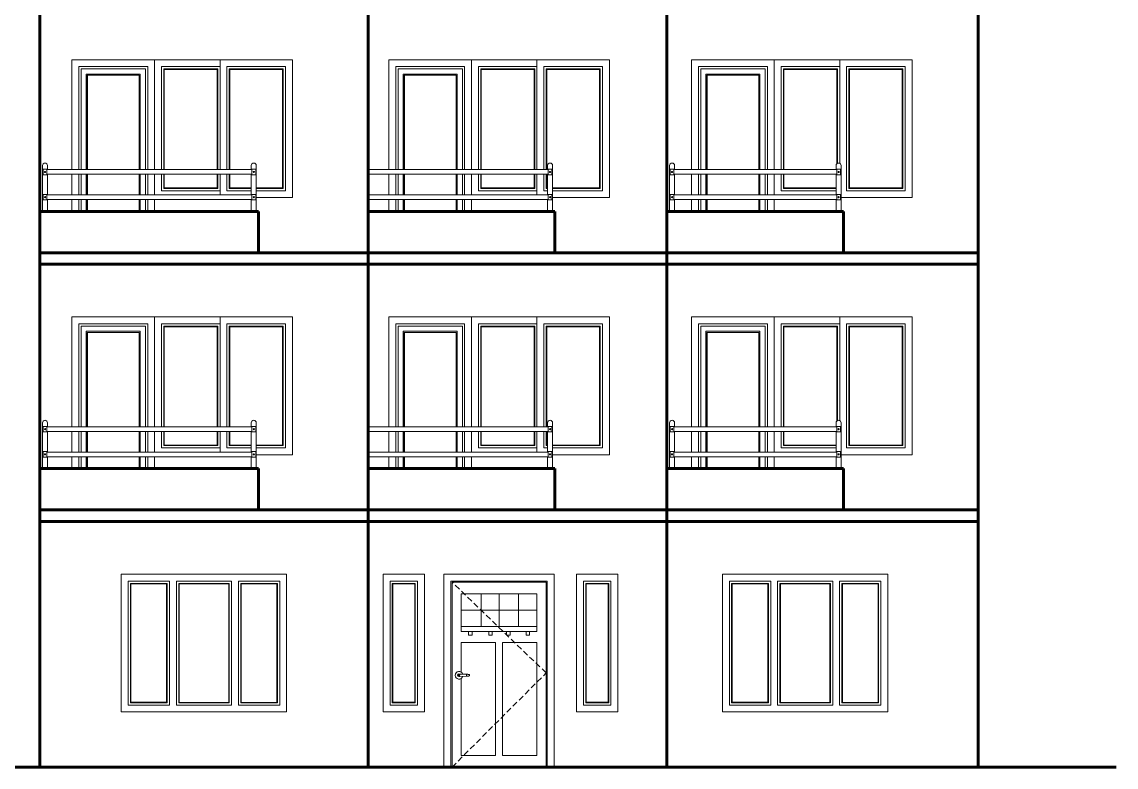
# Model space of a CAD drawing. Header units: inches. Extents: x -4737 to 13205, y 2479 to 13285.
# Drawn here: x 2823.3 to 3299.7, y 10004.6 to 10329.1 of the extents above; entities that cross this region are included whole.
import ezdxf

# ---------------------------------------------------------------- set-up
doc = ezdxf.new("R2010")
doc.units = ezdxf.units.IN
doc.header["$MEASUREMENT"] = 0
doc.linetypes.add('HIDDEN2', pattern=[0.1875, 0.125, -0.0625])
for name, color, linetype, lineweight in [('ns_DOOR', 31, 'Continuous', 15), ('ns_RAILING', 191, 'Continuous', 15), ('ns_WALL', 21, 'Continuous', 60), ('ns_WINDOW', 151, 'Continuous', 15)]:
    doc.layers.add(name, color=color, linetype=linetype, lineweight=lineweight)
doc.layers.add('ns_FADED', color=252, linetype='Continuous', lineweight=13, transparency=0.35)

# ---------------------------------------------------------------- blocks, each defined once
blk = doc.blocks.new('*U47')
at = {"layer": 'ns_DOOR'}
for p, q in [((0, 84), (0, 0)), ((0, 84), (48, 84)), ((3, 81), (3, 0)), ((3, 81), (45, 81)), ((45, 81), (45, 0)), ((48, 84), (48, 0)), ((3.5, 80.5), (3.5, 0)), ((3.5, 80.5), (44.5, 80.5)), ((44.5, 80.5), (44.5, 0)), ((7.5, 75.5), (40.5, 75.5)), ((7.5, 61.24), (7.5, 75.5)), ((16.25, 75.5), (16.25, 61.24)), ((24, 75.5), (24, 61.24)), ((32.5, 75.5), (32.5, 61.24)), ((40.5, 75.5), (40.5, 61.24)), ((7.5, 68.37), (40.5, 68.37)), ((7.5, 61.24), (40.5, 61.24)), ((7.5, 59), (7.5, 61.24)), ((40.5, 59), (7.5, 59)), ((10.75, 59), (12.25, 59)), ((10.75, 57.5), (10.75, 59)), ((12.25, 57.5), (10.75, 57.5)), ((12.25, 57.5), (12.25, 59)), ((19.5, 59), (21, 59)), ((19.5, 57.5), (19.5, 59)), ((21, 57.5), (19.5, 57.5)), ((21, 57.5), (21, 59)), ((27.25, 59), (28.75, 59)), ((27.25, 57.5), (27.25, 59)), ((28.75, 57.5), (27.25, 57.5)), ((28.75, 57.5), (28.75, 59)), ((35.75, 59), (37.25, 59)), ((35.75, 57.5), (35.75, 59)), ((37.25, 57.5), (35.75, 57.5)), ((37.25, 57.5), (37.25, 59)), ((40.5, 59), (40.5, 61.24)), ((7.5, 54.25), (22.5, 54.25)), ((7.5, 41.36), (7.5, 54.25)), ((22.5, 54.25), (22.5, 5)), ((25.5, 5), (25.5, 54.25)), ((25.5, 54.25), (40.5, 54.25)), ((40.5, 54.25), (40.5, 5)), ((7.5, 5), (7.5, 38.59)), ((22.5, 5), (7.5, 5)), ((40.5, 5), (25.5, 5)), ((48, 0), (0, 0))]:
    blk.add_line(p, q, dxfattribs=at)
at = {"layer": 'ns_FADED', "linetype": 'HIDDEN2', "lineweight": 9, "ltscale": 20}
for p, q in [((44.5, 41), (3.5, 80.5)), ((3.5, 0), (44.5, 41))]:
    blk.add_line(p, q, dxfattribs=at)
at = {"layer": 'ns_FADED'}
for p, q in [((9.75, 40.43), (6.56, 40.51)), ((9.75, 40.43), (6.56, 40.51)), ((6.56, 39.49), (9.75, 39.57)), ((9.75, 39.57), (9.75, 40.43)), ((9.75, 39.57), (9.75, 40.43)), ((9.75, 39.57), (9.75, 40.43)), ((11.05, 40.31), (11.05, 39.69)), ((11.05, 40.31), (11.05, 39.69))]:
    blk.add_line(p, q, dxfattribs=at)
for centre, radius, start, end in [((6.58, 39.98), 1.66, 17.2345, 344.5502), ((6.58, 39.98), 1.66, 17.2345, 344.5502), ((6.56, 40), 0.61, 55.4909, 304.5091), ((6.56, 40), 0.61, 55.4909, 304.5091), ((6.56, 40), 0.512, 90, 270), ((6.56, 40), 0.512, 90, 270), ((6.56, 40), 0.3, 90, 174.7657), ((6.56, 40), 0.3, 90, 174.7657), ((6.56, 40), 0.3, 174.7657, 191.6088), ((6.56, 40), 0.3, 174.7657, 270), ((6.56, 40), 0.3, 191.6088, 270), ((6.56, 40), 0.3, 0, 90), ((6.56, 40), 0.3, 0, 90), ((6.56, 40), 0.3, 270, 0), ((6.56, 40), 0.3, 270, 0)]:
    blk.add_arc(centre, radius, start, end, dxfattribs=at)
for points, knots in [([(9.75, 40.43), (9.84, 40.42), (9.99, 40.42), (10.1, 40.42), (10.18, 40.42), (10.23, 40.41), (10.26, 40.41), (10.28, 40.41), (10.3, 40.41), (10.32, 40.41), (10.34, 40.41), (10.36, 40.4), (10.38, 40.4), (10.42, 40.4), (10.45, 40.39), (10.49, 40.38), (10.54, 40.38), (10.59, 40.37), (10.66, 40.36), (10.76, 40.34), (10.86, 40.33), (10.96, 40.32), (11.02, 40.32), (11.05, 40.31)], [0, 0, 0, 0, 0.03125, 0.0625, 0.078125, 0.09375, 0.109375, 0.125, 0.140625, 0.15625, 0.171875, 0.1875, 0.21875, 0.25, 0.3125, 0.375, 0.4375, 0.5, 0.625, 0.75, 0.875, 0.9375, 1, 1, 1, 1]), ([(9.75, 39.57), (9.84, 39.58), (9.95, 39.58), (10.06, 39.58), (10.12, 39.58), (10.17, 39.58), (10.21, 39.58), (10.23, 39.59), (10.24, 39.59), (10.26, 39.59), (10.28, 39.59), (10.3, 39.59), (10.32, 39.59), (10.34, 39.59), (10.36, 39.6), (10.38, 39.6), (10.42, 39.6), (10.45, 39.61), (10.49, 39.62), (10.54, 39.62), (10.58, 39.63), (10.62, 39.64), (10.68, 39.65), (10.79, 39.66), (10.92, 39.68), (11.05, 39.69)], [0, 0, 0, 0, 0.03125, 0.046875, 0.0625, 0.078125, 0.085938, 0.09375, 0.101562, 0.109375, 0.125, 0.140625, 0.15625, 0.171875, 0.1875, 0.21875, 0.25, 0.3125, 0.375, 0.4375, 0.5, 0.5625, 0.625, 0.75, 1, 1, 1, 1])]:
    blk.add_open_spline(points, degree=3, knots=knots, dxfattribs=at)

msp = doc.modelspace()

# ---------------------------------------------------------------- linework, layer by layer
at = {"layer": 'ns_DOOR'}
for p, q in [((2845.09, 10264.79), (2845.09, 10312.64)), ((2845.09, 10312.64), (2881.09, 10312.64)), ((2881.09, 10264.79), (2881.09, 10312.64)), ((2983.09, 10264.79), (2983.09, 10312.64)), ((2983.09, 10312.64), (3019.09, 10312.64)), ((3019.09, 10264.79), (3019.09, 10312.64)), ((3114.89, 10264.79), (3114.89, 10312.64)), ((3114.89, 10312.64), (3150.89, 10312.64)), ((3150.89, 10264.79), (3150.89, 10312.64)), ((2848.09, 10264.79), (2848.09, 10309.64)), ((2848.09, 10309.64), (2878.09, 10309.64)), ((2877.09, 10308.64), (2849.09, 10308.64)), ((2849.09, 10308.64), (2849.09, 10264.79)), ((2874.85, 10306.4), (2851.32, 10306.4)), ((2851.32, 10306.4), (2851.32, 10264.79)), ((2874.38, 10305.93), (2851.79, 10305.93)), ((2851.79, 10305.93), (2851.79, 10264.79)), ((2851.91, 10305.81), (2851.91, 10264.79)), ((2874.38, 10264.79), (2874.38, 10305.93)), ((2874.85, 10264.79), (2874.85, 10306.4)), ((2877.09, 10264.79), (2877.09, 10308.64)), ((2878.09, 10264.79), (2878.09, 10309.64)), ((2986.09, 10264.79), (2986.09, 10309.64)), ((2986.09, 10309.64), (3016.09, 10309.64)), ((3015.09, 10308.64), (2987.09, 10308.64)), ((2987.09, 10308.64), (2987.09, 10264.79)), ((3012.85, 10306.4), (2989.32, 10306.4)), ((2989.32, 10306.4), (2989.32, 10264.79)), ((3012.38, 10305.93), (2989.79, 10305.93)), ((2989.79, 10305.93), (2989.79, 10264.79)), ((2989.91, 10305.81), (2989.91, 10264.79)), ((3012.38, 10264.79), (3012.38, 10305.93)), ((3012.85, 10264.79), (3012.85, 10306.4)), ((3015.09, 10264.79), (3015.09, 10308.64)), ((3016.09, 10264.79), (3016.09, 10309.64)), ((3117.89, 10264.79), (3117.89, 10309.64)), ((3117.89, 10309.64), (3147.89, 10309.64)), ((3146.89, 10308.64), (3118.89, 10308.64)), ((3118.89, 10308.64), (3118.89, 10264.79)), ((3144.65, 10306.4), (3121.12, 10306.4)), ((3121.12, 10306.4), (3121.12, 10264.79)), ((3144.18, 10305.93), (3121.59, 10305.93)), ((3121.59, 10305.93), (3121.59, 10264.79)), ((3121.71, 10305.81), (3121.71, 10264.79)), ((3144.18, 10264.79), (3144.18, 10305.93)), ((3144.65, 10264.79), (3144.65, 10306.4)), ((3146.89, 10264.79), (3146.89, 10308.64)), ((3147.89, 10264.79), (3147.89, 10309.64)), ((2851.32, 10304.82), (2851.32, 10282.58)), ((2989.32, 10304.82), (2989.32, 10282.58)), ((3121.12, 10304.82), (3121.12, 10282.58)), ((2845.09, 10253.81), (2845.09, 10262.79)), ((2848.09, 10253.81), (2848.09, 10262.79)), ((2849.09, 10262.79), (2849.09, 10253.81)), ((2851.32, 10262.79), (2851.32, 10253.81)), ((2851.79, 10262.79), (2851.79, 10253.81)), ((2851.91, 10262.79), (2851.91, 10253.81)), ((2874.38, 10253.81), (2874.38, 10262.79)), ((2874.85, 10253.81), (2874.85, 10262.79)), ((2877.09, 10253.81), (2877.09, 10262.79)), ((2878.09, 10253.81), (2878.09, 10262.79)), ((2881.09, 10253.81), (2881.09, 10262.79)), ((2983.09, 10253.81), (2983.09, 10262.79)), ((2986.09, 10253.81), (2986.09, 10262.79)), ((2987.09, 10262.79), (2987.09, 10253.81)), ((2989.32, 10262.79), (2989.32, 10253.81)), ((2989.79, 10262.79), (2989.79, 10253.81)), ((2989.91, 10262.79), (2989.91, 10253.81)), ((3012.38, 10253.81), (3012.38, 10262.79)), ((3012.85, 10253.81), (3012.85, 10262.79)), ((3015.09, 10253.81), (3015.09, 10262.79)), ((3016.09, 10253.81), (3016.09, 10262.79)), ((3019.09, 10253.81), (3019.09, 10262.79)), ((3114.89, 10253.81), (3114.89, 10262.79)), ((3117.89, 10253.81), (3117.89, 10262.79)), ((3118.89, 10262.79), (3118.89, 10253.81)), ((3121.12, 10262.79), (3121.12, 10253.81)), ((3121.59, 10262.79), (3121.59, 10253.81)), ((3121.71, 10262.79), (3121.71, 10253.81)), ((3144.18, 10253.81), (3144.18, 10262.79)), ((3144.65, 10253.81), (3144.65, 10262.79)), ((3146.89, 10253.81), (3146.89, 10262.79)), ((3147.89, 10253.81), (3147.89, 10262.79)), ((3150.89, 10253.81), (3150.89, 10262.79)), ((2845.09, 10246.64), (2845.09, 10251.81)), ((2848.09, 10246.64), (2848.09, 10251.81)), ((2849.09, 10251.81), (2849.09, 10246.64)), ((2851.32, 10251.81), (2851.32, 10246.64)), ((2851.79, 10251.81), (2851.79, 10246.64)), ((2851.91, 10251.81), (2851.91, 10246.64)), ((2874.38, 10246.64), (2874.38, 10251.81)), ((2874.85, 10246.64), (2874.85, 10251.81)), ((2877.09, 10246.64), (2877.09, 10251.81)), ((2878.09, 10246.64), (2878.09, 10251.81)), ((2881.09, 10246.64), (2881.09, 10251.81)), ((2983.09, 10246.64), (2983.09, 10251.81)), ((2986.09, 10246.64), (2986.09, 10251.81)), ((2987.09, 10251.81), (2987.09, 10246.64)), ((2989.32, 10251.81), (2989.32, 10246.64)), ((2989.79, 10251.81), (2989.79, 10246.64)), ((2989.91, 10251.81), (2989.91, 10246.64)), ((3012.38, 10246.64), (3012.38, 10251.81)), ((3012.85, 10246.64), (3012.85, 10251.81)), ((3015.09, 10246.64), (3015.09, 10251.81)), ((3016.09, 10246.64), (3016.09, 10251.81)), ((3019.09, 10246.64), (3019.09, 10251.81)), ((3114.89, 10246.64), (3114.89, 10251.81)), ((3117.89, 10246.64), (3117.89, 10251.81)), ((3118.89, 10251.81), (3118.89, 10246.64)), ((3121.12, 10251.81), (3121.12, 10246.64)), ((3121.59, 10251.81), (3121.59, 10246.64)), ((3121.71, 10251.81), (3121.71, 10246.64)), ((3144.18, 10246.64), (3144.18, 10251.81)), ((3144.65, 10246.64), (3144.65, 10251.81)), ((3146.89, 10246.64), (3146.89, 10251.81)), ((3147.89, 10246.64), (3147.89, 10251.81)), ((3150.89, 10246.64), (3150.89, 10251.81)), ((2845.09, 10152.79), (2845.09, 10200.64)), ((2845.09, 10200.64), (2881.09, 10200.64)), ((2881.09, 10152.79), (2881.09, 10200.64)), ((2983.09, 10152.79), (2983.09, 10200.64)), ((2983.09, 10200.64), (3019.09, 10200.64)), ((3019.09, 10152.79), (3019.09, 10200.64)), ((3114.89, 10152.79), (3114.89, 10200.64)), ((3114.89, 10200.64), (3150.89, 10200.64)), ((3150.89, 10152.79), (3150.89, 10200.64)), ((2848.09, 10152.79), (2848.09, 10197.64)), ((2848.09, 10197.64), (2878.09, 10197.64)), ((2877.09, 10196.64), (2849.09, 10196.64)), ((2849.09, 10196.64), (2849.09, 10152.79)), ((2877.09, 10152.79), (2877.09, 10196.64)), ((2878.09, 10152.79), (2878.09, 10197.64)), ((2986.09, 10152.79), (2986.09, 10197.64)), ((2986.09, 10197.64), (3016.09, 10197.64)), ((3015.09, 10196.64), (2987.09, 10196.64)), ((2987.09, 10196.64), (2987.09, 10152.79)), ((3015.09, 10152.79), (3015.09, 10196.64)), ((3016.09, 10152.79), (3016.09, 10197.64)), ((3117.89, 10152.79), (3117.89, 10197.64)), ((3117.89, 10197.64), (3147.89, 10197.64)), ((3146.89, 10196.64), (3118.89, 10196.64)), ((3118.89, 10196.64), (3118.89, 10152.79)), ((3146.89, 10152.79), (3146.89, 10196.64)), ((3147.89, 10152.79), (3147.89, 10197.64)), ((2874.85, 10194.4), (2851.32, 10194.4)), ((2851.32, 10194.4), (2851.32, 10152.79)), ((2851.32, 10192.82), (2851.32, 10170.58)), ((2874.38, 10193.93), (2851.79, 10193.93)), ((2851.79, 10193.93), (2851.79, 10152.79)), ((2851.91, 10193.81), (2851.91, 10152.79)), ((2874.38, 10152.79), (2874.38, 10193.93)), ((2874.85, 10152.79), (2874.85, 10194.4)), ((3012.85, 10194.4), (2989.32, 10194.4)), ((2989.32, 10194.4), (2989.32, 10152.79)), ((2989.32, 10192.82), (2989.32, 10170.58)), ((3012.38, 10193.93), (2989.79, 10193.93)), ((2989.79, 10193.93), (2989.79, 10152.79)), ((2989.91, 10193.81), (2989.91, 10152.79)), ((3012.38, 10152.79), (3012.38, 10193.93)), ((3012.85, 10152.79), (3012.85, 10194.4)), ((3144.65, 10194.4), (3121.12, 10194.4)), ((3121.12, 10194.4), (3121.12, 10152.79)), ((3121.12, 10192.82), (3121.12, 10170.58)), ((3144.18, 10193.93), (3121.59, 10193.93)), ((3121.59, 10193.93), (3121.59, 10152.79)), ((3121.71, 10193.81), (3121.71, 10152.79)), ((3144.18, 10152.79), (3144.18, 10193.93)), ((3144.65, 10152.79), (3144.65, 10194.4)), ((2845.09, 10141.81), (2845.09, 10150.79)), ((2848.09, 10141.81), (2848.09, 10150.79)), ((2849.09, 10150.79), (2849.09, 10141.81)), ((2851.32, 10150.79), (2851.32, 10141.81)), ((2851.79, 10150.79), (2851.79, 10141.81)), ((2851.91, 10150.79), (2851.91, 10141.81)), ((2874.38, 10141.81), (2874.38, 10150.79)), ((2874.85, 10141.81), (2874.85, 10150.79)), ((2877.09, 10141.81), (2877.09, 10150.79)), ((2878.09, 10141.81), (2878.09, 10150.79)), ((2881.09, 10141.81), (2881.09, 10150.79)), ((2983.09, 10141.81), (2983.09, 10150.79)), ((2986.09, 10141.81), (2986.09, 10150.79)), ((2987.09, 10150.79), (2987.09, 10141.81)), ((2989.32, 10150.79), (2989.32, 10141.81)), ((2989.79, 10150.79), (2989.79, 10141.81)), ((2989.91, 10150.79), (2989.91, 10141.81)), ((3012.38, 10141.81), (3012.38, 10150.79)), ((3012.85, 10141.81), (3012.85, 10150.79)), ((3015.09, 10141.81), (3015.09, 10150.79)), ((3016.09, 10141.81), (3016.09, 10150.79)), ((3019.09, 10141.81), (3019.09, 10150.79)), ((3114.89, 10141.81), (3114.89, 10150.79)), ((3117.89, 10141.81), (3117.89, 10150.79)), ((3118.89, 10150.79), (3118.89, 10141.81)), ((3121.12, 10150.79), (3121.12, 10141.81)), ((3121.59, 10150.79), (3121.59, 10141.81)), ((3121.71, 10150.79), (3121.71, 10141.81)), ((3144.18, 10141.81), (3144.18, 10150.79)), ((3144.65, 10141.81), (3144.65, 10150.79)), ((3146.89, 10141.81), (3146.89, 10150.79)), ((3147.89, 10141.81), (3147.89, 10150.79)), ((3150.89, 10141.81), (3150.89, 10150.79)), ((2845.09, 10134.64), (2845.09, 10139.81)), ((2848.09, 10134.64), (2848.09, 10139.81)), ((2849.09, 10139.81), (2849.09, 10134.64)), ((2851.32, 10139.81), (2851.32, 10134.64)), ((2851.79, 10139.81), (2851.79, 10134.64)), ((2851.91, 10139.81), (2851.91, 10134.64)), ((2874.38, 10134.64), (2874.38, 10139.81)), ((2874.85, 10134.64), (2874.85, 10139.81)), ((2877.09, 10134.64), (2877.09, 10139.81)), ((2878.09, 10134.64), (2878.09, 10139.81)), ((2881.09, 10134.64), (2881.09, 10139.81)), ((2983.09, 10134.64), (2983.09, 10139.81)), ((2986.09, 10134.64), (2986.09, 10139.81)), ((2987.09, 10139.81), (2987.09, 10134.64)), ((2989.32, 10139.81), (2989.32, 10134.64)), ((2989.79, 10139.81), (2989.79, 10134.64)), ((2989.91, 10139.81), (2989.91, 10134.64)), ((3012.38, 10134.64), (3012.38, 10139.81)), ((3012.85, 10134.64), (3012.85, 10139.81)), ((3015.09, 10134.64), (3015.09, 10139.81)), ((3016.09, 10134.64), (3016.09, 10139.81)), ((3019.09, 10134.64), (3019.09, 10139.81)), ((3114.89, 10134.64), (3114.89, 10139.81)), ((3117.89, 10134.64), (3117.89, 10139.81)), ((3118.89, 10139.81), (3118.89, 10134.64)), ((3121.12, 10139.81), (3121.12, 10134.64)), ((3121.59, 10139.81), (3121.59, 10134.64)), ((3121.71, 10139.81), (3121.71, 10134.64)), ((3144.18, 10134.64), (3144.18, 10139.81)), ((3144.65, 10134.64), (3144.65, 10139.81)), ((3146.89, 10134.64), (3146.89, 10139.81)), ((3147.89, 10134.64), (3147.89, 10139.81)), ((3150.89, 10134.64), (3150.89, 10139.81))]:
    msp.add_line(p, q, dxfattribs=at)
at = {"layer": 'ns_RAILING'}
for p, q in [((2832.28, 10246.64), (2832.28, 10266.54)), ((2834.21, 10264.79), (2923.46, 10264.79)), ((2834.21, 10262.79), (2923.46, 10262.79)), ((2834.48, 10264.79), (2834.48, 10266.54)), ((2834.48, 10253.81), (2834.48, 10262.79)), ((2923.18, 10264.79), (2923.18, 10266.54)), ((2923.18, 10253.81), (2923.18, 10262.79)), ((2925.38, 10246.64), (2925.38, 10266.54)), ((2974.09, 10264.79), (3052.46, 10264.79)), ((2974.09, 10262.79), (3052.46, 10262.79)), ((3052.18, 10264.79), (3052.18, 10266.54)), ((3052.18, 10253.81), (3052.18, 10262.79)), ((3054.38, 10246.64), (3054.38, 10266.54)), ((3105.28, 10246.64), (3105.28, 10266.54)), ((3107.21, 10264.79), (3178.11, 10264.79)), ((3107.21, 10262.79), (3178.11, 10262.79)), ((3107.48, 10264.79), (3107.48, 10266.54)), ((3107.48, 10253.81), (3107.48, 10262.79)), ((3177.83, 10264.79), (3177.83, 10266.54)), ((3177.83, 10253.81), (3177.83, 10262.79)), ((3180.03, 10246.64), (3180.03, 10266.54)), ((2834.21, 10253.81), (2923.46, 10253.81)), ((2974.09, 10253.81), (3052.46, 10253.81)), ((3107.21, 10253.81), (3178.11, 10253.81)), ((2834.21, 10251.81), (2923.46, 10251.81)), ((2834.48, 10246.64), (2834.48, 10251.81)), ((2923.18, 10246.64), (2923.18, 10251.81)), ((2974.09, 10251.81), (3052.46, 10251.81)), ((3052.18, 10246.64), (3052.18, 10251.81)), ((3107.21, 10251.81), (3178.11, 10251.81)), ((3107.48, 10246.64), (3107.48, 10251.81)), ((3177.83, 10246.64), (3177.83, 10251.81)), ((2832.28, 10134.64), (2832.28, 10154.54)), ((2834.21, 10152.79), (2923.46, 10152.79)), ((2834.48, 10152.79), (2834.48, 10154.54)), ((2923.18, 10152.79), (2923.18, 10154.54)), ((2925.38, 10134.64), (2925.38, 10154.54)), ((2974.09, 10152.79), (3052.46, 10152.79)), ((3052.18, 10152.79), (3052.18, 10154.54)), ((3054.38, 10134.64), (3054.38, 10154.54)), ((3105.28, 10134.64), (3105.28, 10154.54)), ((3107.21, 10152.79), (3178.11, 10152.79)), ((3107.48, 10152.79), (3107.48, 10154.54)), ((3177.83, 10152.79), (3177.83, 10154.54)), ((3180.03, 10134.64), (3180.03, 10154.54)), ((2834.21, 10150.79), (2923.46, 10150.79)), ((2834.48, 10141.81), (2834.48, 10150.79)), ((2923.18, 10141.81), (2923.18, 10150.79)), ((2974.09, 10150.79), (3052.46, 10150.79)), ((3052.18, 10141.81), (3052.18, 10150.79)), ((3107.21, 10150.79), (3178.11, 10150.79)), ((3107.48, 10141.81), (3107.48, 10150.79)), ((3177.83, 10141.81), (3177.83, 10150.79)), ((2834.21, 10141.81), (2923.46, 10141.81)), ((2834.21, 10139.81), (2923.46, 10139.81)), ((2834.48, 10134.64), (2834.48, 10139.81)), ((2923.18, 10134.64), (2923.18, 10139.81)), ((2974.09, 10141.81), (3052.46, 10141.81)), ((2974.09, 10139.81), (3052.46, 10139.81)), ((3052.18, 10134.64), (3052.18, 10139.81)), ((3107.21, 10141.81), (3178.11, 10141.81)), ((3107.21, 10139.81), (3178.11, 10139.81)), ((3107.48, 10134.64), (3107.48, 10139.81)), ((3177.83, 10134.64), (3177.83, 10139.81))]:
    msp.add_line(p, q, dxfattribs=at)
for points in [[(2833.38, 10264.99), (2832.56, 10264.99), (2832.56, 10262.59), (2833.38, 10262.59)], [(2833.38, 10262.59), (2834.21, 10262.59), (2834.21, 10264.99), (2833.38, 10264.99)], [(2924.28, 10262.59), (2923.46, 10262.59), (2923.46, 10264.99), (2924.28, 10264.99)], [(2924.28, 10264.99), (2925.11, 10264.99), (2925.11, 10262.59), (2924.28, 10262.59)], [(3053.28, 10262.59), (3052.46, 10262.59), (3052.46, 10264.99), (3053.28, 10264.99)], [(3053.28, 10264.99), (3054.11, 10264.99), (3054.11, 10262.59), (3053.28, 10262.59)], [(3106.38, 10264.99), (3105.56, 10264.99), (3105.56, 10262.59), (3106.38, 10262.59)], [(3106.38, 10262.59), (3107.21, 10262.59), (3107.21, 10264.99), (3106.38, 10264.99)], [(3178.93, 10262.59), (3178.11, 10262.59), (3178.11, 10264.99), (3178.93, 10264.99)], [(3178.93, 10264.99), (3179.75, 10264.99), (3179.75, 10262.59), (3178.93, 10262.59)], [(2833.38, 10254.01), (2832.56, 10254.01), (2832.56, 10251.61), (2833.38, 10251.61)], [(2833.38, 10251.61), (2834.21, 10251.61), (2834.21, 10254.01), (2833.38, 10254.01)], [(2924.28, 10251.61), (2923.46, 10251.61), (2923.46, 10254.01), (2924.28, 10254.01)], [(2924.28, 10254.01), (2925.11, 10254.01), (2925.11, 10251.61), (2924.28, 10251.61)], [(3053.28, 10251.61), (3052.46, 10251.61), (3052.46, 10254.01), (3053.28, 10254.01)], [(3053.28, 10254.01), (3054.11, 10254.01), (3054.11, 10251.61), (3053.28, 10251.61)], [(3106.38, 10254.01), (3105.56, 10254.01), (3105.56, 10251.61), (3106.38, 10251.61)], [(3106.38, 10251.61), (3107.21, 10251.61), (3107.21, 10254.01), (3106.38, 10254.01)], [(3178.93, 10251.61), (3178.11, 10251.61), (3178.11, 10254.01), (3178.93, 10254.01)], [(3178.93, 10254.01), (3179.75, 10254.01), (3179.75, 10251.61), (3178.93, 10251.61)], [(2833.38, 10152.99), (2832.56, 10152.99), (2832.56, 10150.59), (2833.38, 10150.59)], [(2833.38, 10150.59), (2834.21, 10150.59), (2834.21, 10152.99), (2833.38, 10152.99)], [(2924.28, 10150.59), (2923.46, 10150.59), (2923.46, 10152.99), (2924.28, 10152.99)], [(2924.28, 10152.99), (2925.11, 10152.99), (2925.11, 10150.59), (2924.28, 10150.59)], [(3053.28, 10150.59), (3052.46, 10150.59), (3052.46, 10152.99), (3053.28, 10152.99)], [(3053.28, 10152.99), (3054.11, 10152.99), (3054.11, 10150.59), (3053.28, 10150.59)], [(3106.38, 10152.99), (3105.56, 10152.99), (3105.56, 10150.59), (3106.38, 10150.59)], [(3106.38, 10150.59), (3107.21, 10150.59), (3107.21, 10152.99), (3106.38, 10152.99)], [(3178.93, 10150.59), (3178.11, 10150.59), (3178.11, 10152.99), (3178.93, 10152.99)], [(3178.93, 10152.99), (3179.75, 10152.99), (3179.75, 10150.59), (3178.93, 10150.59)], [(2833.38, 10142.01), (2832.56, 10142.01), (2832.56, 10139.61), (2833.38, 10139.61)], [(2833.38, 10139.61), (2834.21, 10139.61), (2834.21, 10142.01), (2833.38, 10142.01)], [(2924.28, 10139.61), (2923.46, 10139.61), (2923.46, 10142.01), (2924.28, 10142.01)], [(2924.28, 10142.01), (2925.11, 10142.01), (2925.11, 10139.61), (2924.28, 10139.61)], [(3053.28, 10139.61), (3052.46, 10139.61), (3052.46, 10142.01), (3053.28, 10142.01)], [(3053.28, 10142.01), (3054.11, 10142.01), (3054.11, 10139.61), (3053.28, 10139.61)], [(3106.38, 10142.01), (3105.56, 10142.01), (3105.56, 10139.61), (3106.38, 10139.61)], [(3106.38, 10139.61), (3107.21, 10139.61), (3107.21, 10142.01), (3106.38, 10142.01)], [(3178.93, 10139.61), (3178.11, 10139.61), (3178.11, 10142.01), (3178.93, 10142.01)], [(3178.93, 10142.01), (3179.75, 10142.01), (3179.75, 10139.61), (3178.93, 10139.61)]]:
    msp.add_lwpolyline(points, dxfattribs=at)
for centre in [(2833.38, 10263.79), (2924.28, 10263.79), (3053.28, 10263.79), (3106.38, 10263.79), (3178.93, 10263.79), (2833.38, 10252.81), (2924.28, 10252.81), (3053.28, 10252.81), (3106.38, 10252.81), (3178.93, 10252.81), (2833.38, 10151.79), (2924.28, 10151.79), (3053.28, 10151.79), (3106.38, 10151.79), (3178.93, 10151.79), (2833.38, 10140.81), (2924.28, 10140.81), (3053.28, 10140.81), (3106.38, 10140.81), (3178.93, 10140.81)]:
    msp.add_circle(centre, 0.25, dxfattribs=at)
for centre, start in [((2833.38, 10266.54), 360), ((2924.28, 10266.54), 0), ((3053.28, 10266.54), 0), ((3106.38, 10266.54), 360), ((3178.93, 10266.54), 0), ((2833.38, 10154.54), 360), ((2924.28, 10154.54), 0), ((3053.28, 10154.54), 0), ((3106.38, 10154.54), 360), ((3178.93, 10154.54), 0)]:
    msp.add_arc(centre, 1.1, start, 180, dxfattribs=at)
at = {"layer": 'ns_WALL'}
for p, q in [((3239.74, 10004.64), (3239.74, 10470.64)), ((2974.09, 10004.64), (2974.09, 10447.64)), ((3104.09, 10004.64), (3104.09, 10447.64)), ((2831.09, 10004.64), (2831.09, 10358.64)), ((2831.09, 10228.64), (2831.09, 10246.64)), ((2926.38, 10246.64), (2831.09, 10246.64)), ((2926.38, 10228.64), (2926.38, 10246.64)), ((3055.38, 10246.64), (2974.09, 10246.64)), ((3055.38, 10228.64), (3055.38, 10246.64)), ((3104.09, 10228.64), (3104.09, 10246.64)), ((3181.03, 10246.64), (3104.09, 10246.64)), ((3181.03, 10228.64), (3181.03, 10246.64)), ((2831.09, 10228.64), (3239.74, 10228.64)), ((2926.38, 10228.64), (2831.09, 10228.64)), ((3181.03, 10228.64), (3104.09, 10228.64)), ((2831.09, 10223.64), (3239.74, 10223.64)), ((2831.09, 10116.64), (2831.09, 10134.64)), ((2926.38, 10134.64), (2831.09, 10134.64)), ((2926.38, 10116.64), (2926.38, 10134.64)), ((3055.38, 10134.64), (2974.09, 10134.64)), ((3055.38, 10116.64), (3055.38, 10134.64)), ((3104.09, 10116.64), (3104.09, 10134.64)), ((3181.03, 10134.64), (3104.09, 10134.64)), ((3181.03, 10116.64), (3181.03, 10134.64)), ((2831.09, 10116.64), (3239.74, 10116.64)), ((2926.38, 10116.64), (2831.09, 10116.64)), ((3181.03, 10116.64), (3104.09, 10116.64)), ((2831.09, 10111.64), (3239.74, 10111.64)), ((2771.09, 10004.64), (3299.74, 10004.64))]:
    msp.add_line(p, q, dxfattribs=at)
at = {"layer": 'ns_WINDOW'}
for p, q in [((2881.09, 10264.79), (2881.09, 10312.64)), ((2881.09, 10312.64), (2941.09, 10312.64)), ((2909.59, 10312.64), (2909.59, 10264.79)), ((2941.09, 10252.64), (2941.09, 10312.64)), ((3019.09, 10264.79), (3019.09, 10312.64)), ((3019.09, 10312.64), (3079.09, 10312.64)), ((3047.59, 10312.64), (3047.59, 10264.79)), ((3079.09, 10252.64), (3079.09, 10312.64)), ((3150.89, 10264.79), (3150.89, 10312.64)), ((3150.89, 10312.64), (3210.89, 10312.64)), ((3179.39, 10312.64), (3179.39, 10267.54)), ((3210.89, 10252.64), (3210.89, 10312.64)), ((2884.09, 10264.79), (2884.09, 10309.64)), ((2884.09, 10309.64), (2909.59, 10309.64)), ((2908.59, 10308.64), (2885.09, 10308.64)), ((2885.09, 10308.64), (2885.09, 10264.79)), ((2908.35, 10308.4), (2885.32, 10308.4)), ((2885.32, 10308.4), (2885.32, 10264.79)), ((2908.35, 10308.4), (2908.35, 10264.79)), ((2908.59, 10308.64), (2908.59, 10264.79)), ((2912.59, 10309.64), (2938.09, 10309.64)), ((2912.59, 10309.64), (2912.59, 10264.79)), ((2937.09, 10308.64), (2913.59, 10308.64)), ((2913.59, 10264.79), (2913.59, 10308.64)), ((2936.85, 10308.4), (2913.82, 10308.4)), ((2913.82, 10264.79), (2913.82, 10308.4)), ((2936.85, 10256.81), (2936.85, 10308.4)), ((2937.09, 10256.64), (2937.09, 10308.64)), ((2938.09, 10255.64), (2938.09, 10309.64)), ((3022.09, 10264.79), (3022.09, 10309.64)), ((3022.09, 10309.64), (3047.59, 10309.64)), ((3046.59, 10308.64), (3023.09, 10308.64)), ((3023.09, 10308.64), (3023.09, 10264.79)), ((3046.35, 10308.4), (3023.32, 10308.4)), ((3023.32, 10308.4), (3023.32, 10264.79)), ((3046.35, 10308.4), (3046.35, 10264.79)), ((3046.59, 10308.64), (3046.59, 10264.79)), ((3050.59, 10309.64), (3076.09, 10309.64)), ((3050.59, 10309.64), (3050.59, 10264.79)), ((3075.09, 10308.64), (3051.59, 10308.64)), ((3051.59, 10264.79), (3051.59, 10308.64)), ((3074.85, 10308.4), (3051.82, 10308.4)), ((3051.82, 10264.79), (3051.82, 10308.4)), ((3074.85, 10256.81), (3074.85, 10308.4)), ((3075.09, 10256.64), (3075.09, 10308.64)), ((3076.09, 10255.64), (3076.09, 10309.64)), ((3153.89, 10264.79), (3153.89, 10309.64)), ((3153.89, 10309.64), (3179.39, 10309.64)), ((3178.39, 10308.64), (3154.89, 10308.64)), ((3154.89, 10308.64), (3154.89, 10264.79)), ((3178.15, 10308.4), (3155.12, 10308.4)), ((3155.12, 10308.4), (3155.12, 10264.79)), ((3178.15, 10308.4), (3178.15, 10267.31)), ((3178.39, 10308.64), (3178.39, 10267.49)), ((3182.39, 10309.64), (3207.89, 10309.64)), ((3182.39, 10309.64), (3182.39, 10255.64)), ((3206.89, 10308.64), (3183.39, 10308.64)), ((3183.39, 10256.64), (3183.39, 10308.64)), ((3206.65, 10308.4), (3183.62, 10308.4)), ((3183.62, 10256.81), (3183.62, 10308.4)), ((3206.65, 10256.81), (3206.65, 10308.4)), ((3206.89, 10256.64), (3206.89, 10308.64)), ((3207.89, 10255.64), (3207.89, 10309.64)), ((2881.09, 10253.81), (2881.09, 10262.79)), ((2884.09, 10255.64), (2884.09, 10262.79)), ((2885.09, 10262.79), (2885.09, 10256.64)), ((2885.32, 10262.79), (2885.32, 10256.87)), ((2908.35, 10262.79), (2908.35, 10256.87)), ((2908.59, 10262.79), (2908.59, 10256.64)), ((2909.59, 10262.79), (2909.59, 10253.81)), ((2912.59, 10262.79), (2912.59, 10255.64)), ((2913.59, 10256.64), (2913.59, 10262.79)), ((2913.82, 10256.81), (2913.82, 10262.79)), ((3019.09, 10253.81), (3019.09, 10262.79)), ((3022.09, 10255.64), (3022.09, 10262.79)), ((3023.09, 10262.79), (3023.09, 10256.64)), ((3023.32, 10262.79), (3023.32, 10256.87)), ((3046.35, 10262.79), (3046.35, 10256.87)), ((3046.59, 10262.79), (3046.59, 10256.64)), ((3047.59, 10262.79), (3047.59, 10253.81)), ((3050.59, 10262.79), (3050.59, 10255.64)), ((3051.59, 10256.64), (3051.59, 10262.79)), ((3051.82, 10256.81), (3051.82, 10262.79)), ((3150.89, 10253.81), (3150.89, 10262.79)), ((3153.89, 10255.64), (3153.89, 10262.79)), ((3154.89, 10262.79), (3154.89, 10256.64)), ((3155.12, 10262.79), (3155.12, 10256.87)), ((2909.59, 10255.64), (2884.09, 10255.64)), ((2885.09, 10256.64), (2908.59, 10256.64)), ((2885.32, 10256.87), (2908.35, 10256.87)), ((2923.18, 10255.64), (2912.59, 10255.64)), ((2913.59, 10256.64), (2923.18, 10256.64)), ((2913.82, 10256.81), (2923.18, 10256.81)), ((2925.38, 10256.81), (2936.85, 10256.81)), ((2925.38, 10256.64), (2937.09, 10256.64)), ((2938.09, 10255.64), (2925.38, 10255.64)), ((2941.09, 10252.64), (2925.38, 10252.64)), ((3047.59, 10255.64), (3022.09, 10255.64)), ((3023.09, 10256.64), (3046.59, 10256.64)), ((3023.32, 10256.87), (3046.35, 10256.87)), ((3052.18, 10255.64), (3050.59, 10255.64)), ((3051.59, 10256.64), (3052.18, 10256.64)), ((3051.82, 10256.81), (3052.18, 10256.81)), ((3054.38, 10256.81), (3074.85, 10256.81)), ((3054.38, 10256.64), (3075.09, 10256.64)), ((3076.09, 10255.64), (3054.38, 10255.64)), ((3079.09, 10252.64), (3054.38, 10252.64)), ((3177.83, 10255.64), (3153.89, 10255.64)), ((3154.89, 10256.64), (3177.83, 10256.64)), ((3155.12, 10256.87), (3177.83, 10256.87)), ((3210.89, 10252.64), (3179.75, 10252.64)), ((3207.89, 10255.64), (3182.39, 10255.64)), ((3183.39, 10256.64), (3206.89, 10256.64)), ((3183.62, 10256.81), (3206.65, 10256.81)), ((2881.09, 10152.79), (2881.09, 10200.64)), ((2881.09, 10200.64), (2941.09, 10200.64)), ((2909.59, 10200.64), (2909.59, 10152.79)), ((2941.09, 10140.64), (2941.09, 10200.64)), ((3019.09, 10152.79), (3019.09, 10200.64)), ((3019.09, 10200.64), (3079.09, 10200.64)), ((3047.59, 10200.64), (3047.59, 10152.79)), ((3079.09, 10140.64), (3079.09, 10200.64)), ((3150.89, 10152.79), (3150.89, 10200.64)), ((3150.89, 10200.64), (3210.89, 10200.64)), ((3179.39, 10200.64), (3179.39, 10155.54)), ((3210.89, 10140.64), (3210.89, 10200.64)), ((2884.09, 10152.79), (2884.09, 10197.64)), ((2884.09, 10197.64), (2909.59, 10197.64)), ((2908.59, 10196.64), (2885.09, 10196.64)), ((2885.09, 10196.64), (2885.09, 10152.79)), ((2908.35, 10196.4), (2885.32, 10196.4)), ((2885.32, 10196.4), (2885.32, 10152.79)), ((2908.35, 10196.4), (2908.35, 10152.79)), ((2908.59, 10196.64), (2908.59, 10152.79)), ((2912.59, 10197.64), (2938.09, 10197.64)), ((2912.59, 10197.64), (2912.59, 10152.79)), ((2937.09, 10196.64), (2913.59, 10196.64)), ((2913.59, 10152.79), (2913.59, 10196.64)), ((2936.85, 10196.4), (2913.82, 10196.4)), ((2913.82, 10152.79), (2913.82, 10196.4)), ((2936.85, 10144.81), (2936.85, 10196.4)), ((2937.09, 10144.64), (2937.09, 10196.64)), ((2938.09, 10143.64), (2938.09, 10197.64)), ((3022.09, 10152.79), (3022.09, 10197.64)), ((3022.09, 10197.64), (3047.59, 10197.64)), ((3046.59, 10196.64), (3023.09, 10196.64)), ((3023.09, 10196.64), (3023.09, 10152.79)), ((3046.35, 10196.4), (3023.32, 10196.4)), ((3023.32, 10196.4), (3023.32, 10152.79)), ((3046.35, 10196.4), (3046.35, 10152.79)), ((3046.59, 10196.64), (3046.59, 10152.79)), ((3050.59, 10197.64), (3076.09, 10197.64)), ((3050.59, 10197.64), (3050.59, 10152.79)), ((3075.09, 10196.64), (3051.59, 10196.64)), ((3051.59, 10152.79), (3051.59, 10196.64)), ((3074.85, 10196.4), (3051.82, 10196.4)), ((3051.82, 10152.79), (3051.82, 10196.4)), ((3074.85, 10144.81), (3074.85, 10196.4)), ((3075.09, 10144.64), (3075.09, 10196.64)), ((3076.09, 10143.64), (3076.09, 10197.64)), ((3153.89, 10152.79), (3153.89, 10197.64)), ((3153.89, 10197.64), (3179.39, 10197.64)), ((3178.39, 10196.64), (3154.89, 10196.64)), ((3154.89, 10196.64), (3154.89, 10152.79)), ((3178.15, 10196.4), (3155.12, 10196.4)), ((3155.12, 10196.4), (3155.12, 10152.79)), ((3178.15, 10196.4), (3178.15, 10155.31)), ((3178.39, 10196.64), (3178.39, 10155.49)), ((3182.39, 10197.64), (3207.89, 10197.64)), ((3182.39, 10197.64), (3182.39, 10143.64)), ((3206.89, 10196.64), (3183.39, 10196.64)), ((3183.39, 10144.64), (3183.39, 10196.64)), ((3206.65, 10196.4), (3183.62, 10196.4)), ((3183.62, 10144.81), (3183.62, 10196.4)), ((3206.65, 10144.81), (3206.65, 10196.4)), ((3206.89, 10144.64), (3206.89, 10196.64)), ((3207.89, 10143.64), (3207.89, 10197.64)), ((2881.09, 10141.81), (2881.09, 10150.79)), ((2884.09, 10143.64), (2884.09, 10150.79)), ((2885.09, 10150.79), (2885.09, 10144.64)), ((2885.32, 10150.79), (2885.32, 10144.87)), ((2908.35, 10150.79), (2908.35, 10144.87)), ((2908.59, 10150.79), (2908.59, 10144.64)), ((2909.59, 10150.79), (2909.59, 10141.81)), ((2912.59, 10150.79), (2912.59, 10143.64)), ((2913.59, 10144.64), (2913.59, 10150.79)), ((2913.82, 10144.81), (2913.82, 10150.79)), ((3019.09, 10141.81), (3019.09, 10150.79)), ((3022.09, 10143.64), (3022.09, 10150.79)), ((3023.09, 10150.79), (3023.09, 10144.64)), ((3023.32, 10150.79), (3023.32, 10144.87)), ((3046.35, 10150.79), (3046.35, 10144.87)), ((3046.59, 10150.79), (3046.59, 10144.64)), ((3047.59, 10150.79), (3047.59, 10141.81)), ((3050.59, 10150.79), (3050.59, 10143.64)), ((3051.59, 10144.64), (3051.59, 10150.79)), ((3051.82, 10144.81), (3051.82, 10150.79)), ((3150.89, 10141.81), (3150.89, 10150.79)), ((3153.89, 10143.64), (3153.89, 10150.79)), ((3154.89, 10150.79), (3154.89, 10144.64)), ((3155.12, 10150.79), (3155.12, 10144.87)), ((2909.59, 10143.64), (2884.09, 10143.64)), ((2885.09, 10144.64), (2908.59, 10144.64)), ((2885.32, 10144.87), (2908.35, 10144.87)), ((2923.18, 10143.64), (2912.59, 10143.64)), ((2913.59, 10144.64), (2923.18, 10144.64)), ((2913.82, 10144.81), (2923.18, 10144.81)), ((2925.38, 10144.81), (2936.85, 10144.81)), ((2925.38, 10144.64), (2937.09, 10144.64)), ((2938.09, 10143.64), (2925.38, 10143.64)), ((3047.59, 10143.64), (3022.09, 10143.64)), ((3023.09, 10144.64), (3046.59, 10144.64)), ((3023.32, 10144.87), (3046.35, 10144.87)), ((3052.18, 10143.64), (3050.59, 10143.64)), ((3051.59, 10144.64), (3052.18, 10144.64)), ((3051.82, 10144.81), (3052.18, 10144.81)), ((3054.38, 10144.81), (3074.85, 10144.81)), ((3054.38, 10144.64), (3075.09, 10144.64)), ((3076.09, 10143.64), (3054.38, 10143.64)), ((3177.83, 10143.64), (3153.89, 10143.64)), ((3154.89, 10144.64), (3177.83, 10144.64)), ((3155.12, 10144.87), (3177.83, 10144.87)), ((3207.89, 10143.64), (3182.39, 10143.64)), ((3183.39, 10144.64), (3206.89, 10144.64)), ((3183.62, 10144.81), (3206.65, 10144.81)), ((2941.09, 10140.64), (2925.38, 10140.64)), ((3079.09, 10140.64), (3054.38, 10140.64)), ((3210.89, 10140.64), (3179.75, 10140.64)), ((2866.58, 10028.64), (2866.58, 10088.64)), ((2866.58, 10088.64), (2938.58, 10088.64)), ((2938.58, 10028.64), (2938.58, 10088.64)), ((2980.6, 10028.64), (2980.6, 10088.64)), ((2980.6, 10088.64), (2998.6, 10088.64)), ((2998.6, 10028.64), (2998.6, 10088.64)), ((3064.81, 10028.64), (3064.81, 10088.64)), ((3064.81, 10088.64), (3082.81, 10088.64)), ((3082.81, 10028.64), (3082.81, 10088.64)), ((3128.34, 10028.64), (3128.34, 10088.64)), ((3128.34, 10088.64), (3200.34, 10088.64)), ((3200.34, 10028.64), (3200.34, 10088.64)), ((2869.58, 10031.64), (2869.58, 10085.64)), ((2869.58, 10085.64), (2887.58, 10085.64)), ((2886.58, 10084.64), (2870.58, 10084.64)), ((2870.58, 10084.64), (2870.58, 10032.64)), ((2886.35, 10084.4), (2870.82, 10084.4)), ((2870.82, 10084.4), (2870.82, 10032.87)), ((2886.35, 10084.4), (2886.35, 10032.87)), ((2886.58, 10084.64), (2886.58, 10032.64)), ((2887.58, 10085.64), (2887.58, 10031.64)), ((2890.58, 10085.64), (2914.58, 10085.64)), ((2890.58, 10085.64), (2890.58, 10031.64)), ((2913.58, 10084.64), (2891.58, 10084.64)), ((2891.58, 10032.64), (2891.58, 10084.64)), ((2913.35, 10084.4), (2891.82, 10084.4)), ((2891.82, 10032.81), (2891.82, 10084.4)), ((2913.35, 10032.81), (2913.35, 10084.4)), ((2913.58, 10032.64), (2913.58, 10084.64)), ((2914.58, 10031.64), (2914.58, 10085.64)), ((2917.58, 10085.64), (2935.58, 10085.64)), ((2917.58, 10085.64), (2917.58, 10031.64)), ((2934.58, 10084.64), (2918.58, 10084.64)), ((2918.58, 10032.64), (2918.58, 10084.64)), ((2934.35, 10084.4), (2918.82, 10084.4)), ((2918.82, 10032.81), (2918.82, 10084.4)), ((2934.35, 10032.81), (2934.35, 10084.4)), ((2934.58, 10032.64), (2934.58, 10084.64)), ((2935.58, 10031.64), (2935.58, 10085.64)), ((2983.6, 10031.64), (2983.6, 10085.64)), ((2983.6, 10085.64), (2995.6, 10085.64)), ((2994.6, 10084.64), (2984.6, 10084.64)), ((2984.6, 10084.64), (2984.6, 10032.64)), ((2994.36, 10084.4), (2984.83, 10084.4)), ((2984.83, 10084.4), (2984.83, 10032.87)), ((2994.36, 10032.81), (2994.36, 10084.4)), ((2994.6, 10032.64), (2994.6, 10084.64)), ((2995.6, 10031.64), (2995.6, 10085.64)), ((3067.81, 10031.64), (3067.81, 10085.64)), ((3067.81, 10085.64), (3079.81, 10085.64)), ((3078.81, 10084.64), (3068.81, 10084.64)), ((3068.81, 10084.64), (3068.81, 10032.64)), ((3078.58, 10084.4), (3069.05, 10084.4)), ((3069.05, 10084.4), (3069.05, 10032.87)), ((3078.58, 10032.81), (3078.58, 10084.4)), ((3078.81, 10032.64), (3078.81, 10084.64)), ((3079.81, 10031.64), (3079.81, 10085.64)), ((3131.34, 10031.64), (3131.34, 10085.64)), ((3131.34, 10085.64), (3149.34, 10085.64)), ((3148.34, 10084.64), (3132.34, 10084.64)), ((3132.34, 10084.64), (3132.34, 10032.64)), ((3148.1, 10084.4), (3132.57, 10084.4)), ((3132.57, 10084.4), (3132.57, 10032.87)), ((3148.1, 10084.4), (3148.1, 10032.87)), ((3148.34, 10084.64), (3148.34, 10032.64)), ((3149.34, 10085.64), (3149.34, 10031.64)), ((3152.34, 10085.64), (3176.34, 10085.64)), ((3152.34, 10085.64), (3152.34, 10031.64)), ((3175.34, 10084.64), (3153.34, 10084.64)), ((3153.34, 10032.64), (3153.34, 10084.64)), ((3175.1, 10084.4), (3153.57, 10084.4)), ((3153.57, 10032.81), (3153.57, 10084.4)), ((3175.1, 10032.81), (3175.1, 10084.4)), ((3175.34, 10032.64), (3175.34, 10084.64)), ((3176.34, 10031.64), (3176.34, 10085.64)), ((3179.34, 10085.64), (3197.34, 10085.64)), ((3179.34, 10085.64), (3179.34, 10031.64)), ((3196.34, 10084.64), (3180.34, 10084.64)), ((3180.34, 10032.64), (3180.34, 10084.64)), ((3196.1, 10084.4), (3180.57, 10084.4)), ((3180.57, 10032.81), (3180.57, 10084.4)), ((3196.1, 10032.81), (3196.1, 10084.4)), ((3196.34, 10032.64), (3196.34, 10084.64)), ((3197.34, 10031.64), (3197.34, 10085.64)), ((2887.58, 10031.64), (2869.58, 10031.64)), ((2870.58, 10032.64), (2886.58, 10032.64)), ((2870.82, 10032.87), (2886.35, 10032.87)), ((2914.58, 10031.64), (2890.58, 10031.64)), ((2891.58, 10032.64), (2913.58, 10032.64)), ((2891.82, 10032.81), (2913.35, 10032.81)), ((2935.58, 10031.64), (2917.58, 10031.64)), ((2918.58, 10032.64), (2934.58, 10032.64)), ((2918.82, 10032.81), (2934.35, 10032.81)), ((2995.6, 10031.64), (2983.6, 10031.64)), ((2984.6, 10032.64), (2994.6, 10032.64)), ((2984.83, 10032.87), (2994.36, 10032.87)), ((3079.81, 10031.64), (3067.81, 10031.64)), ((3068.81, 10032.64), (3078.81, 10032.64)), ((3069.05, 10032.87), (3078.58, 10032.87)), ((3149.34, 10031.64), (3131.34, 10031.64)), ((3132.34, 10032.64), (3148.34, 10032.64)), ((3132.57, 10032.87), (3148.1, 10032.87)), ((3176.34, 10031.64), (3152.34, 10031.64)), ((3153.34, 10032.64), (3175.34, 10032.64)), ((3153.57, 10032.81), (3175.1, 10032.81)), ((3197.34, 10031.64), (3179.34, 10031.64)), ((3180.34, 10032.64), (3196.34, 10032.64)), ((3180.57, 10032.81), (3196.1, 10032.81)), ((2938.58, 10028.64), (2866.58, 10028.64)), ((2998.6, 10028.64), (2980.6, 10028.64)), ((3082.81, 10028.64), (3064.81, 10028.64)), ((3200.34, 10028.64), (3128.34, 10028.64))]:
    msp.add_line(p, q, dxfattribs=at)

# ---------------------------------------------------------------- block references
at = {"layer": 'ns_WALL'}
msp.add_blockref('*U47', (3007.09, 10004.64), dxfattribs=at)

doc.saveas('drawing.dxf')
